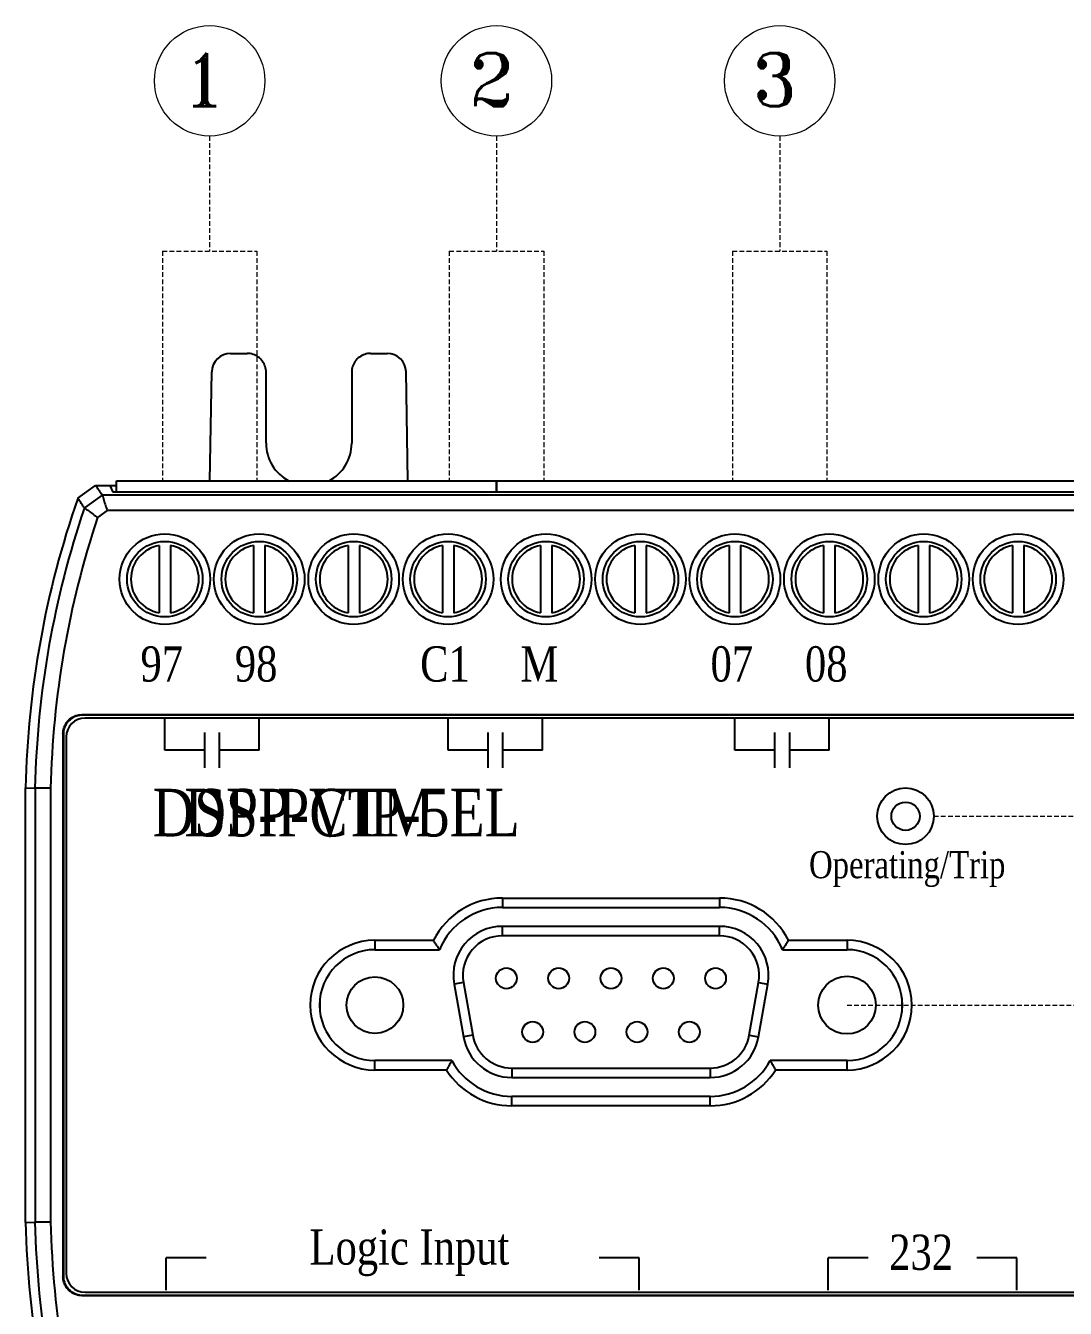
# Model space of a CAD drawing. Header units: millimetres. Extents: x 77 to 917, y 105 to 1108.
# Drawn here: x 322.9 to 377.9, y 635.9 to 703.8 of the extents above; entities that cross this region are included whole.
import ezdxf
from ezdxf.enums import TextEntityAlignment as Align

# ---------------------------------------------------------------- set-up
doc = ezdxf.new("R2010")
doc.units = ezdxf.units.MM
doc.linetypes.add('DASHED2', pattern=[0.375, 0.25, -0.125])
for name, color, linetype in [('02___PRT_ALL_AXES', 7, 'Continuous'), ('03___PRT_ALL_CURVES', 7, 'Continuous'), ('40', 4, 'Continuous'), ('도면층1', 7, 'Continuous')]:
    doc.layers.add(name, color=color, linetype=linetype)
doc.styles.add('SS', font='batang.ttc', dxfattribs={"width": 0.8})
doc.styles.add('STYLE2', font='romant.shx')

msp = doc.modelspace()

# ---------------------------------------------------------------- linework, layer by layer
at = {"color": 1, "linetype": 'DASHED2', "lineweight": 18}
for p, q in [((332.606, 697.975), (332.606, 691.89)), ((347.796, 697.975), (347.796, 691.89)), ((362.796, 697.975), (362.796, 691.89)), ((330.106, 691.89), (330.106, 679.719)), ((335.106, 691.89), (335.106, 679.719)), ((345.296, 691.89), (345.296, 679.719)), ((350.296, 691.89), (350.296, 679.719)), ((360.296, 691.89), (360.296, 679.719)), ((365.296, 691.89), (365.296, 679.719))]:
    msp.add_line(p, q, dxfattribs=at)
at = {"color": 1, "linetype": 'DASHED2', "lineweight": 5}
for p, q in [((330.106, 691.89), (335.106, 691.89)), ((345.296, 691.89), (350.296, 691.89)), ((360.296, 691.89), (365.296, 691.89)), ((370.959, 661.969), (405.507, 661.969)), ((366.361, 651.969), (405.507, 651.969))]:
    msp.add_line(p, q, dxfattribs=at)
at = {"color": 7, "linetype": 'Continuous'}
for p, q in [((333.716, 686.469), (334.594, 686.469)), ((341.129, 686.469), (342.007, 686.469)), ((332.616, 679.719), (332.716, 685.486)), ((335.594, 681.719), (335.594, 685.469)), ((340.129, 685.469), (340.129, 681.719)), ((343.107, 679.719), (343.006, 685.486)), ((327.671, 679.719), (347.796, 679.719)), ((327.671, 679.13), (327.671, 679.719)), ((347.796, 679.719), (347.796, 679.13)), ((347.799, 679.719), (398.049, 679.719)), ((347.799, 679.13), (347.799, 679.719)), ((325.623, 678.798), (326.567, 679.469)), ((326.567, 679.469), (327.671, 679.469)), ((327.313, 679.469), (327.482, 679.13)), ((398.241, 679.13), (327.482, 679.13)), ((326.921, 678.973), (325.974, 678.295)), ((398.802, 678.973), (326.921, 678.973)), ((327.187, 678.145), (326.673, 677.777)), ((398.536, 678.145), (327.187, 678.145)), ((329.934, 676.294), (329.934, 672.744)), ((330.534, 676.294), (330.534, 672.744)), ((334.934, 676.294), (334.934, 672.744)), ((335.534, 676.294), (335.534, 672.744)), ((339.934, 676.294), (339.934, 672.744)), ((340.534, 676.294), (340.534, 672.744)), ((344.934, 676.294), (344.934, 672.744)), ((345.534, 676.294), (345.534, 672.744)), ((350.124, 676.294), (350.124, 672.744)), ((350.724, 676.294), (350.724, 672.744)), ((355.124, 676.294), (355.124, 672.744)), ((355.724, 676.294), (355.724, 672.744)), ((360.124, 676.294), (360.124, 672.744)), ((360.724, 676.294), (360.724, 672.744)), ((365.124, 676.294), (365.124, 672.744)), ((365.724, 676.294), (365.724, 672.744)), ((370.124, 676.294), (370.124, 672.744)), ((370.724, 676.294), (370.724, 672.744)), ((375.124, 676.294), (375.124, 672.744)), ((375.724, 676.294), (375.724, 672.744)), ((399.886, 667.343), (325.837, 667.343)), ((325.837, 667.343), (325.861, 667.319)), ((399.862, 667.319), (325.861, 667.319)), ((399.711, 667.169), (326.011, 667.169)), ((330.234, 665.471), (330.234, 667.169)), ((335.234, 665.471), (335.234, 667.169)), ((345.234, 665.471), (345.234, 667.169)), ((350.234, 665.471), (350.234, 667.169)), ((360.424, 665.471), (360.424, 667.169)), ((365.424, 665.471), (365.424, 667.169)), ((324.837, 666.343), (324.837, 637.594)), ((324.837, 666.343), (324.861, 666.319)), ((324.861, 666.319), (324.861, 637.619)), ((325.011, 666.169), (325.011, 637.769)), ((332.354, 664.536), (332.354, 666.405)), ((333.134, 664.536), (333.134, 666.405)), ((347.354, 664.536), (347.354, 666.405)), ((348.134, 664.536), (348.134, 666.405)), ((362.544, 664.536), (362.544, 666.405)), ((363.324, 664.536), (363.324, 666.405)), ((322.861, 640.469), (322.861, 663.469)), ((322.861, 663.469), (323.357, 663.463)), ((323.357, 663.463), (323.357, 640.474)), ((324.185, 663.463), (323.357, 663.463)), ((324.185, 663.448), (324.185, 640.49)), ((348.111, 657.639), (348.111, 657.139)), ((348.111, 657.639), (359.611, 657.639)), ((359.611, 657.639), (359.611, 657.139)), ((348.111, 657.139), (359.611, 657.139)), ((348.111, 655.639), (348.111, 656.139)), ((359.611, 656.139), (348.111, 656.139)), ((359.611, 655.639), (359.611, 656.139)), ((341.361, 655.404), (341.361, 654.904)), ((341.361, 655.404), (344.46, 655.404)), ((359.611, 655.639), (348.111, 655.639)), ((363.263, 655.404), (366.361, 655.404)), ((366.361, 655.404), (366.361, 654.904)), ((341.361, 654.904), (344.78, 654.904)), ((362.943, 654.904), (366.361, 654.904)), ((346.043, 653.174), (345.551, 653.087)), ((345.551, 653.087), (346.045, 650.287)), ((346.043, 653.174), (346.537, 650.374)), ((361.186, 650.374), (361.679, 653.174)), ((361.678, 650.287), (362.172, 653.087)), ((361.679, 653.174), (362.172, 653.087)), ((346.537, 650.374), (346.045, 650.287)), ((361.186, 650.374), (361.678, 650.287)), ((341.361, 648.534), (341.361, 649.034)), ((345.434, 649.034), (341.361, 649.034)), ((345.149, 648.534), (341.361, 648.534)), ((348.605, 648.639), (348.605, 648.139)), ((348.605, 648.639), (359.118, 648.639)), ((359.118, 648.639), (359.118, 648.139)), ((366.361, 649.034), (362.288, 649.034)), ((366.361, 648.534), (362.574, 648.534)), ((366.361, 648.534), (366.361, 649.034)), ((348.605, 648.139), (359.118, 648.139)), ((348.605, 646.639), (348.605, 647.139)), ((359.118, 647.139), (348.605, 647.139)), ((359.118, 646.639), (359.118, 647.139)), ((359.118, 646.639), (348.605, 646.639)), ((322.861, 640.469), (323.357, 640.474)), ((324.185, 640.474), (323.357, 640.474)), ((330.299, 636.885), (330.299, 638.584)), ((355.359, 636.885), (355.359, 638.584)), ((365.364, 636.885), (365.364, 638.584)), ((375.359, 636.885), (375.359, 638.584)), ((324.837, 637.594), (324.861, 637.619)), ((325.837, 636.594), (325.861, 636.619)), ((325.837, 636.594), (399.886, 636.594)), ((325.861, 636.619), (399.862, 636.619)), ((326.011, 636.769), (399.711, 636.769))]:
    msp.add_line(p, q, dxfattribs=at)
for p, q in [((332.354, 665.471), (330.234, 665.471)), ((335.234, 665.471), (333.134, 665.471)), ((347.354, 665.471), (345.234, 665.471)), ((350.234, 665.471), (348.134, 665.471)), ((362.544, 665.471), (360.424, 665.471)), ((365.424, 665.471), (363.324, 665.471)), ((332.419, 638.584), (330.299, 638.584)), ((355.359, 638.584), (353.239, 638.584)), ((367.484, 638.584), (365.364, 638.584)), ((375.359, 638.584), (373.239, 638.584))]:
    msp.add_line(p, q)
at = {"color": 0, "linetype": 'ByBlock', "lineweight": 18}
for centre in [(332.606, 700.898), (347.796, 700.898), (362.796, 700.898)]:
    msp.add_circle(centre, 2.922, dxfattribs=at)
at = {"color": 7, "linetype": 'Continuous'}
for centre, radius in [((330.234, 674.519), 2.4), ((330.234, 674.519), 2), ((335.234, 674.519), 2.4), ((335.234, 674.519), 2), ((340.234, 674.519), 2.4), ((340.234, 674.519), 2), ((345.234, 674.519), 2.4), ((345.234, 674.519), 2), ((350.424, 674.519), 2.4), ((350.424, 674.519), 2), ((355.424, 674.519), 2.4), ((355.424, 674.519), 2), ((360.424, 674.519), 2.4), ((360.424, 674.519), 2), ((365.424, 674.519), 2.4), ((365.424, 674.519), 2), ((370.424, 674.519), 2.4), ((370.424, 674.519), 2), ((375.424, 674.519), 2.4), ((375.424, 674.519), 2), ((348.321, 653.389), 0.55), ((351.091, 653.389), 0.55), ((353.861, 653.389), 0.55), ((356.631, 653.389), 0.55), ((359.401, 653.389), 0.55), ((349.711, 650.549), 0.55), ((352.481, 650.549), 0.55), ((355.241, 650.549), 0.55), ((358.011, 650.549), 0.55)]:
    msp.add_circle(centre, radius, dxfattribs=at)
for centre, radius, start, end in [((333.716, 685.469), 1, 90, 179), ((342.007, 685.469), 1, 1, 90), ((337.861, 681.719), 2.267, 180, 242.3898), ((337.861, 681.719), 2.267, 297.6102, 0), ((372.849, 662.377), 50, 160.82791, 178.74912), ((372.849, 662.377), 49.504, 161.24388, 178.74287), ((372.849, 662.377), 48.677, 161.5561, 178.73961), ((330.234, 674.519), 1.8, 99.59407, 260.40593), ((330.234, 674.519), 1.8, 279.59407, 80.40593), ((335.234, 674.519), 1.8, 99.59407, 260.40593), ((335.234, 674.519), 1.8, 279.59407, 80.40593), ((340.234, 674.519), 1.8, 99.59407, 260.40593), ((340.234, 674.519), 1.8, 279.59407, 80.40593), ((345.234, 674.519), 1.8, 99.59407, 260.40593), ((345.234, 674.519), 1.8, 279.59407, 80.40593), ((350.424, 674.519), 1.8, 99.59407, 260.40593), ((350.424, 674.519), 1.8, 279.59407, 80.40593), ((355.424, 674.519), 1.8, 99.59407, 260.40593), ((355.424, 674.519), 1.8, 279.59407, 80.40593), ((360.424, 674.519), 1.8, 99.59407, 260.40593), ((360.424, 674.519), 1.8, 279.59407, 80.40593), ((365.424, 674.519), 1.8, 99.59407, 260.40593), ((365.424, 674.519), 1.8, 279.59407, 80.40593), ((370.424, 674.519), 1.8, 99.59407, 260.40593), ((370.424, 674.519), 1.8, 279.59407, 80.40593), ((375.424, 674.519), 1.8, 99.59407, 260.40593), ((375.424, 674.519), 1.8, 279.59407, 80.40593), ((326.011, 666.169), 1, 90, 180), ((348.111, 653.539), 4.1, 90, 152.94355), ((359.611, 653.539), 4.1, 27.05719, 90), ((348.111, 653.539), 3.6, 90, 157.71793), ((359.611, 653.539), 3.6, 22.28207, 90), ((348.111, 653.539), 2.6, 90, 190), ((359.611, 653.539), 2.6, 350, 90), ((341.361, 651.969), 3.435, 90, 270), ((348.111, 653.539), 2.1, 90, 190), ((359.611, 653.539), 2.1, 350, 90), ((366.361, 651.969), 3.435, 270, 90), ((341.361, 651.969), 2.935, 90, 270), ((366.361, 651.969), 2.935, 270, 90), ((348.605, 650.739), 2.6, 190, 270), ((348.605, 650.739), 2.1, 190, 270), ((359.118, 650.739), 2.1, 270, 350), ((359.118, 650.739), 2.6, 270, 350), ((348.605, 650.739), 4.1, 212.5345, 270), ((348.605, 650.739), 3.6, 208.26896, 270), ((359.118, 650.739), 3.6, 270, 331.73104), ((359.118, 650.739), 4.1, 270, 327.4655), ((372.849, 641.56), 50, 181.25088, 199.17209), ((372.849, 641.56), 49.504, 181.25713, 198.75612), ((372.849, 641.56), 48.677, 181.26039, 198.4439), ((326.011, 637.769), 1, 180, 270)]:
    msp.add_arc(centre, radius, start, end, dxfattribs=at)
for points, knots in [([(335.594, 685.469), (335.594, 685.573), (335.561, 685.783), (335.416, 686.066), (335.191, 686.291), (334.908, 686.436), (334.698, 686.469), (334.594, 686.469)], [0, 0, 0, 0, 0.312844, 0.625707, 0.9386, 1.251523, 1.564464, 1.564464, 1.564464, 1.564464]), ([(341.129, 686.469), (341.025, 686.469), (340.815, 686.436), (340.531, 686.291), (340.306, 686.066), (340.162, 685.783), (340.129, 685.573), (340.129, 685.469)], [0, 0, 0, 0, 0.312941, 0.625864, 0.938757, 1.25162, 1.564464, 1.564464, 1.564464, 1.564464]), ([(326.921, 678.973), (326.886, 679.021), (326.809, 679.129), (326.691, 679.295), (326.607, 679.411), (326.567, 679.469)], [0, 0, 0, 0, 0.1789919, 0.3978668, 0.6092519, 0.6092519, 0.6092519, 0.6092519]), ([(325.974, 678.295), (325.94, 678.344), (325.863, 678.453), (325.746, 678.621), (325.663, 678.739), (325.623, 678.798)], [0, 0, 0, 0, 0.1802478, 0.400648, 0.6134957, 0.6134957, 0.6134957, 0.6134957]), ([(326.921, 678.973), (326.951, 678.884), (326.996, 678.698), (327.094, 678.425), (327.155, 678.239), (327.187, 678.145)], [0, 0, 0, 0, 0.2828701, 0.5732651, 0.8697537, 0.8697537, 0.8697537, 0.8697537]), ([(325.974, 678.295), (326.049, 678.238), (326.21, 678.135), (326.437, 677.954), (326.595, 677.837), (326.674, 677.778)], [0, 0, 0, 0, 0.2824675, 0.5729897, 0.8701168, 0.8701168, 0.8701168, 0.8701168]), ([(324.837, 666.343), (324.837, 666.448), (324.87, 666.658), (325.014, 666.941), (325.239, 667.166), (325.522, 667.31), (325.733, 667.343), (325.837, 667.343)], [0, 0, 0, 0, 0.31286, 0.625669, 0.938459, 1.251268, 1.564128, 1.564128, 1.564128, 1.564128]), ([(325.861, 667.319), (325.757, 667.319), (325.547, 667.286), (325.264, 667.141), (325.039, 666.916), (324.895, 666.633), (324.861, 666.423), (324.861, 666.319)], [0, 0, 0, 0, 0.31286, 0.625669, 0.938459, 1.251268, 1.564128, 1.564128, 1.564128, 1.564128]), ([(344.78, 654.904), (344.744, 654.958), (344.672, 655.067), (344.565, 655.233), (344.495, 655.347), (344.46, 655.404)], [0, 0, 0, 0, 0.1941557, 0.3920599, 0.5937228, 0.5937228, 0.5937228, 0.5937228]), ([(362.943, 654.904), (362.979, 654.958), (363.051, 655.067), (363.157, 655.233), (363.228, 655.347), (363.263, 655.404)], [0, 0, 0, 0, 0.1941092, 0.3920094, 0.5937178, 0.5937178, 0.5937178, 0.5937178]), ([(345.434, 649.034), (345.402, 648.98), (345.338, 648.871), (345.243, 648.704), (345.18, 648.591), (345.149, 648.534)], [0, 0, 0, 0, 0.1885286, 0.3805328, 0.5760171, 0.5760171, 0.5760171, 0.5760171]), ([(362.288, 649.034), (362.321, 648.98), (362.385, 648.871), (362.48, 648.704), (362.543, 648.591), (362.574, 648.534)], [0, 0, 0, 0, 0.1885286, 0.3805328, 0.5760171, 0.5760171, 0.5760171, 0.5760171]), ([(324.861, 637.619), (324.861, 637.514), (324.895, 637.304), (325.039, 637.021), (325.264, 636.796), (325.547, 636.652), (325.757, 636.619), (325.861, 636.619)], [0, 0, 0, 0, 0.31286, 0.625669, 0.938459, 1.251268, 1.564128, 1.564128, 1.564128, 1.564128]), ([(325.837, 636.594), (325.733, 636.594), (325.522, 636.628), (325.239, 636.772), (325.014, 636.997), (324.87, 637.28), (324.837, 637.49), (324.837, 637.594)], [0, 0, 0, 0, 0.31286, 0.625669, 0.938459, 1.251268, 1.564128, 1.564128, 1.564128, 1.564128])]:
    msp.add_open_spline(points, degree=3, knots=knots, dxfattribs=at)
at = {"layer": '02___PRT_ALL_AXES', "color": 7, "linetype": 'Continuous'}
for p, q in [((338.456, 651.597), (338.456, 652.342)), ((369.266, 652.341), (369.266, 651.595))]:
    msp.add_line(p, q, dxfattribs=at)
for centre, radius in [((341.361, 651.969), 1.5), ((366.361, 651.969), 1.525)]:
    msp.add_circle(centre, radius, dxfattribs=at)
at = {"layer": '03___PRT_ALL_CURVES', "color": 4, "linetype": 'Continuous'}
msp.add_circle((369.459, 661.969), 0.75, dxfattribs=at)
at = {"layer": '도면층1'}
msp.add_circle((369.459, 661.969), 1.5, dxfattribs=at)

# ---------------------------------------------------------------- texts
at = {"color": 0, "style": 'STYLE2'}
for s, p in [('1', (331.133, 699.552)), ('2', (346.323, 699.552)), ('3', (361.323, 699.552))]:
    msp.add_text(s, height=2.815, dxfattribs=at).set_placement(p)
at = {"color": 7, "linetype": 'Continuous', "style": 'SS', "width": 0.8}
for s, p in [('DSP-PCTM', (329.588, 660.9)), ('DSP-VIP-5EL', (331.271, 660.903))]:
    msp.add_text(s, height=2.52, dxfattribs=at).set_placement(p)
at = {"layer": '40', "color": 0, "style": 'SS', "width": 0.8}
for s, height, p in [('97', 1.8658, (330.07, 669.099)), ('98', 1.8658, (335.07, 669.099)), ('C1', 1.8658, (345.07, 669.099)), ('M', 1.866, (350.07, 669.099)), ('07', 1.8658, (360.26, 669.099)), ('08', 1.8658, (365.26, 669.099)), ('Operating/Trip', 1.4352, (369.55, 658.688)), ('Logic Input', 1.86576, (343.187, 638.231)), ('232', 1.8658, (370.286, 637.956))]:
    msp.add_text(s, height=height, dxfattribs=at).set_placement(p, align=Align.CENTER)

doc.saveas('drawing.dxf')
